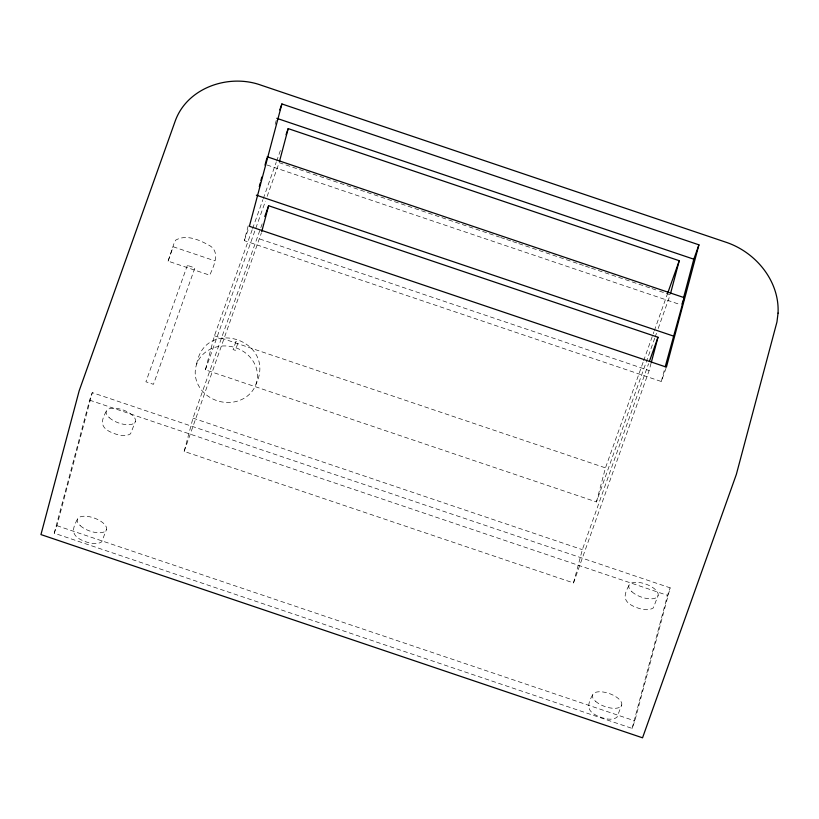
<?xml version="1.0" encoding="UTF-8"?>
<svg xmlns="http://www.w3.org/2000/svg" width="819" height="819" viewBox="0 0 819 819"><rect width="100%" height="100%" fill="white"/><g stroke="black" fill="none" stroke-linecap="round" stroke-linejoin="round"><path stroke-width="0.61" stroke-dasharray="4.09 3.07" d="M54.238 533.189L89.609 400.153L92.281 392.629L670.167 587.847L634.807 720.894L632.125 728.408L54.238 533.189L56.92 525.675L92.281 392.629M168.09 261.138L174.396 242.301L175.757 240.09C185.841 234.316 198.495 239.445 207.801 244.646C221.325 250.634 214.097 265.51 209.715 275.194L168.09 261.138L173.208 246.765L214.834 260.831M196.642 364.179C204.914 316.41 277.139 340.294 255.999 384.234A31.347 28.061 14.9 0 1 203.327 392.096A31.347 28.061 14.9 0 1 219.635 346.294A31.347 28.061 14.9 0 1 255.999 384.234M654.76 338.124L596.427 501.934L205.385 369.83L214.435 335.78L252.17 229.791M651.105 363.145L649.139 370.536L573.505 582.933L184.152 451.402L192.987 418.13L263.073 221.335M665.99 368.335L661.302 381.5L244.267 240.622L248.843 223.423M275.174 124.355L276.464 119.523M184.152 451.402L261.415 232.842M573.505 582.933L582.35 549.662L648.576 363.667M596.427 501.934L605.476 467.884L643.222 361.896M661.302 381.5L664.895 367.987M632.125 728.408L667.485 595.372L670.167 587.847M106.183 411.507C100.348 421.836 100.839 427.713 111.435 432.463C117.281 434.848 124.734 437.438 130.579 433.804L135.411 421.375M77.283 519.563C71.448 529.903 71.939 535.769 82.535 540.52C88.38 542.905 95.843 545.495 101.689 541.861L106.511 529.432M244.267 240.622L248.966 227.457M252.6 228.583L262.899 199.682M263.329 198.474L276.187 162.346M276.617 161.138L280.477 150.297M205.385 369.83L265.428 201.198M267.148 196.386L279.156 162.664L499.498 237.1M643.652 360.688L653.941 331.787M654.371 330.579L667.669 293.243M655.19 336.916L656.48 333.302M658.189 328.491L670.198 294.768L658.097 290.673M628.89 585.626C623.054 595.966 623.546 601.832 634.141 606.582C639.987 608.978 647.45 611.558 653.296 607.933L658.118 595.505M592.485 695.106C586.65 705.435 587.141 711.312 597.737 716.062C603.583 718.447 611.046 721.037 616.891 717.403L621.713 704.975M500.706 237.51L505.548 239.138M506.756 239.547L511.599 241.185M512.817 241.595L517.659 243.233M518.867 243.642L578.194 263.677M579.402 264.087L584.244 265.725M585.452 266.134L590.294 267.772M591.502 268.182L650.829 288.216M652.037 288.626L656.879 290.264M267.014 164.998L680.405 304.658M259.777 239.005L649.139 370.536M214.435 335.78L605.476 467.884M192.987 418.13L582.35 549.662M89.609 400.153L667.485 595.372M56.92 525.675L634.807 720.894M187.367 265.387L145.915 381.787L153.45 384.336L194.891 267.936L187.367 265.387M235.954 341.533L233.087 349.59L235.34 350.358L238.216 342.301L235.954 341.533M109.214 417.649A15.438 6.859 19.6 0 0 134.459 422.932A15.438 6.859 19.6 0 0 118.724 408.742A15.438 6.859 19.6 0 0 109.214 417.649M80.313 525.716A15.438 6.859 19.6 0 0 105.559 530.988A15.438 6.859 19.6 0 0 89.824 516.799A15.438 6.859 19.6 0 0 80.313 525.716M595.515 701.248A15.438 6.859 19.6 0 0 620.761 706.531A15.438 6.859 19.6 0 0 605.026 692.342A15.438 6.859 19.6 0 0 595.515 701.248M631.92 591.779A15.438 6.859 19.6 0 0 657.166 597.051A15.438 6.859 19.6 0 0 641.431 582.862A15.438 6.859 19.6 0 0 631.92 591.779"/><path stroke-width="1.23" d="M259.306 186.589L260.247 183.016M260.882 180.63L261.834 177.058M265.008 165.141L266.902 157.985M281.9 103.952L249.385 226.259L666.41 367.137L698.924 244.83L281.9 103.952L279.77 109.941M279.474 161.445L288.196 128.614L679.248 260.718L670.526 293.55M261.742 231.613L268.622 205.733L657.985 337.264L651.433 361.906M665.223 366.758L684.244 297.676L267.219 156.798M683.548 297.819L693.806 259.193L698.924 244.83M286.056 134.644L288.196 128.614M264.783 216.533L268.622 205.733M667.669 293.243L679.248 260.718M649.436 361.261L657.985 337.264M681.992 304.013L684.244 297.676M276.781 118.315L693.806 259.193M256.357 195.168L673.382 336.046M778.05 313.104L776.955 321.949L736.353 474.375L642.546 737.817L40.95 534.582L79.187 390.745L175.123 121.304C187.019 87.541 228.931 73.454 261.107 85.196L725.439 242.055C755.353 251.75 779.698 280.774 778.05 313.104"/></g></svg>
